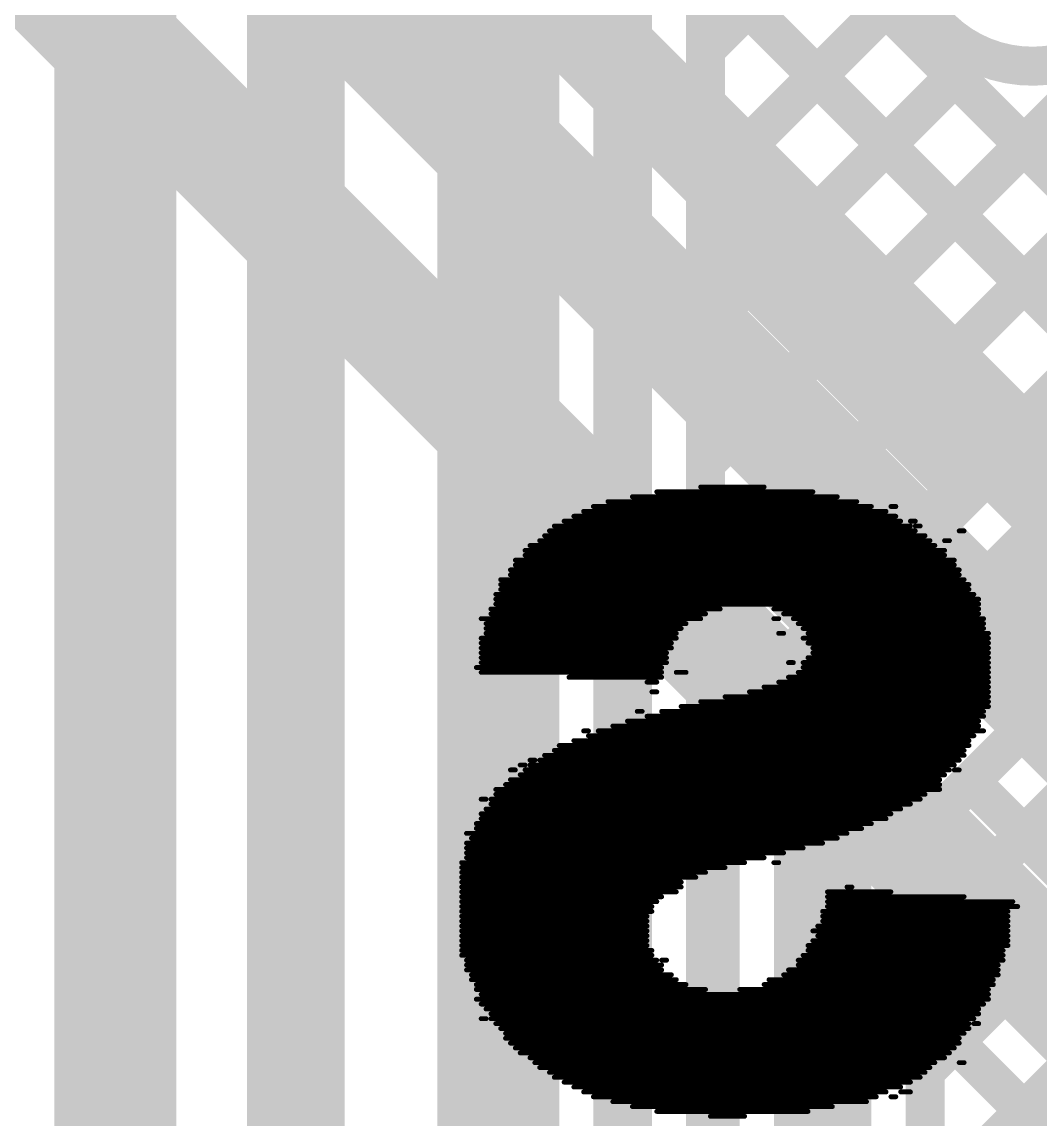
# Model space of a CAD drawing. Header units: millimetres. Extents: x 9.08 to 12.48, y 2.73 to 6.
# Drawn here: x 10.8679 to 11.0766, y 3.8874 to 4.1123 of the extents above; entities that cross this region are included whole.
import ezdxf

# ---------------------------------------------------------------- set-up
doc = ezdxf.new("R2010")
doc.units = ezdxf.units.MM
doc.header["$MEASUREMENT"] = 0
for name, color, linetype in [('BottomLayer', 5, 'Continuous'), ('BottomOverlay', 54, 'Continuous'), ('TopLayer', 1, 'Continuous')]:
    doc.layers.add(name, color=color, linetype=linetype)

msp = doc.modelspace()

# ---------------------------------------------------------------- linework, layer by layer
at = {"layer": 'BottomLayer'}
for points, const_width in [([(10.9655, 3.6885), (10.9655, 4.6615)], 0.025), ([(10.991, 3.69766), (10.991, 4.576)], 0.012), ([(11.008, 3.9935), (11.3395, 4.325)], 0.008), ([(11.008, 4.02178), (11.30772, 4.32151)], 0.008), ([(10.924, 3.549), (10.924, 4.303)], 0.02), ([(11.008, 3.96522), (11.3395, 4.29672)], 0.008), ([(10.887, 3.461), (10.887, 4.282)], 0.025), ([(11.008, 3.87681), (11.008, 4.1673)], 0.008), ([(11.008, 4.15237), (11.12469, 4.03568)], 0.008), ([(11.008, 4.10664), (11.03833, 4.13697)], 0.008), ([(11.008, 4.12409), (11.10009, 4.032)], 0.008), ([(11.008, 4.07835), (11.05004, 4.12039)], 0.008), ([(11.05745, 3.87324), (11.2945, 4.11029)], 0.008), ([(11.008, 4.05007), (11.06369, 4.10576)], 0.008), ([(11.008, 4.0958), (11.07534, 4.02846)], 0.008), ([(11.008, 4.06752), (11.06091, 4.01461)], 0.008), ([(11.008, 4.03923), (11.04677, 4.00047)], 0.008), ([(11.01719, 3.97088), (11.07212, 4.02581)], 0.008), ([(11.032, 3.956), (11.087, 4.011)], 0.02), ([(11.008, 4.01095), (11.03263, 3.98632)], 0.008), ([(11.053, 3.92536), (11.11764, 3.99)], 0.008), ([(11.053, 3.9473), (11.0957, 3.99)], 0.008), ([(11.053, 3.89708), (11.14081, 3.98489)], 0.008), ([(11.008, 3.98267), (11.01848, 3.97218)], 0.008), ([(11.07647, 3.97077), (11.4025, 3.64473)], 0.008), ([(11.032, 3.865), (11.032, 3.956)], 0.02), ([(11.06232, 3.95663), (11.4025, 3.61645)], 0.008), ([(11.008, 3.95438), (11.011, 3.95138)], 0.008), ([(11.011, 3.88157), (11.011, 3.956)], 0.008), ([(11.053, 3.88157), (11.053, 3.9473)], 0.008), ([(11.008, 3.93693), (11.011, 3.93993)], 0.008), ([(11.053, 3.93767), (11.4025, 3.58817)], 0.008), ([(11.008, 3.9261), (11.011, 3.9231)], 0.008), ([(11.008, 3.90865), (11.011, 3.91165)], 0.008), ([(11.053, 3.90938), (11.4025, 3.55988)], 0.008), ([(11.008, 3.89781), (11.011, 3.89481)], 0.008)]:
    msp.add_lwpolyline(points, dxfattribs=dict(at, const_width=const_width))
at = {"layer": 'BottomLayer', "const_width": 0.008}
for points in [[(11.10175, 4.13, -0.94293), (11.04844, 4.12687)], [(11.07212, 4.02581, -0.199534), (11.087, 4.032)], [(11.07215, 4.02585, -0.198912), (11.087, 4.032)], [(11.011, 3.956, -0.199534), (11.01719, 3.97088)], [(11.011, 3.956, -0.198912), (11.01715, 3.97085)]]:
    msp.add_lwpolyline(points, format="xyb", dxfattribs=at)
at = {"layer": 'BottomLayer'}
for points, const_width in [([(11.006, 4.10664, 1), (11.01, 4.10664, 1)], 0.004), ([(11.06169, 4.10576, 1), (11.06569, 4.10576, 1)], 0.004), ([(11.006, 4.0958, 1), (11.01, 4.0958, 1)], 0.004), ([(11.006, 4.07835, 1), (11.01, 4.07835, 1)], 0.004), ([(11.006, 4.06752, 1), (11.01, 4.06752, 1)], 0.004), ([(11.006, 4.05007, 1), (11.01, 4.05007, 1)], 0.004), ([(11.006, 4.03923, 1), (11.01, 4.03923, 1)], 0.004), ([(11.07334, 4.02846, 1), (11.07734, 4.02846, 1)], 0.004), ([(11.07012, 4.02581, 1), (11.07412, 4.02581, 1)], 0.004), ([(11.07012, 4.02581, 1), (11.07412, 4.02581, 1)], 0.004), ([(11.07015, 4.02585, 1), (11.07415, 4.02585, 1)], 0.004), ([(11.006, 4.02178, 1), (11.01, 4.02178, 1)], 0.004), ([(11.05891, 4.01461, 1), (11.06291, 4.01461, 1)], 0.004), ([(11.006, 4.01095, 1), (11.01, 4.01095, 1)], 0.004), ([(11.04477, 4.00047, 1), (11.04877, 4.00047, 1)], 0.004), ([(11.006, 3.9935, 1), (11.01, 3.9935, 1)], 0.004), ([(11.03063, 3.98632, 1), (11.03463, 3.98632, 1)], 0.004), ([(11.006, 3.98267, 1), (11.01, 3.98267, 1)], 0.004), ([(11.01515, 3.97085, 1), (11.01915, 3.97085, 1)], 0.004), ([(11.01519, 3.97088, 1), (11.01919, 3.97088, 1)], 0.004), ([(11.01519, 3.97088, 1), (11.01919, 3.97088, 1)], 0.004), ([(11.01648, 3.97218, 1), (11.02048, 3.97218, 1)], 0.004), ([(11.07447, 3.97077, 1), (11.07847, 3.97077, 1)], 0.004), ([(11.006, 3.96522, 1), (11.01, 3.96522, 1)], 0.004), ([(11.027, 3.956, 1), (11.037, 3.956, 1)], 0.01), ([(11.027, 3.956, 1), (11.037, 3.956, 1)], 0.01), ([(11.06032, 3.95663, 1), (11.06432, 3.95663, 1)], 0.004), ([(11.006, 3.95438, 1), (11.01, 3.95438, 1)], 0.004), ([(11.009, 3.956, 1), (11.013, 3.956, 1)], 0.004), ([(11.009, 3.956, 1), (11.013, 3.956, 1)], 0.004), ([(11.009, 3.956, 1), (11.013, 3.956, 1)], 0.004), ([(11.009, 3.95138, 1), (11.013, 3.95138, 1)], 0.004), ([(11.051, 3.9473, 1), (11.055, 3.9473, 1)], 0.004), ([(11.051, 3.9473, 1), (11.055, 3.9473, 1)], 0.004), ([(11.009, 3.93993, 1), (11.013, 3.93993, 1)], 0.004), ([(11.006, 3.93693, 1), (11.01, 3.93693, 1)], 0.004), ([(11.051, 3.93767, 1), (11.055, 3.93767, 1)], 0.004), ([(11.006, 3.9261, 1), (11.01, 3.9261, 1)], 0.004), ([(11.051, 3.92536, 1), (11.055, 3.92536, 1)], 0.004), ([(11.009, 3.9231, 1), (11.013, 3.9231, 1)], 0.004), ([(11.009, 3.91165, 1), (11.013, 3.91165, 1)], 0.004), ([(11.051, 3.90938, 1), (11.055, 3.90938, 1)], 0.004), ([(11.006, 3.90865, 1), (11.01, 3.90865, 1)], 0.004), ([(11.006, 3.89781, 1), (11.01, 3.89781, 1)], 0.004), ([(11.051, 3.89708, 1), (11.055, 3.89708, 1)], 0.004), ([(11.009, 3.89481, 1), (11.013, 3.89481, 1)], 0.004)]:
    msp.add_lwpolyline(points, format="xyb", close=True, dxfattribs=dict(at, const_width=const_width))
at = {"layer": 'BottomOverlay', "const_width": 0.001}
for points in [[(11.007, 4.017), (11.02, 4.017)], [(10.988, 4.014), (11.039, 4.014)], [(10.993, 4.015), (11.035, 4.015)], [(10.998, 4.016), (11.03, 4.016)], [(10.983, 4.012), (11.045, 4.012)], [(10.985, 4.013), (11.042, 4.013)], [(11.046, 4.013), (11.047, 4.013)], [(10.979, 4.01), (11.048, 4.01)], [(10.981, 4.011), (11.047, 4.011)], [(11.05, 4.01), (11.051, 4.01)], [(10.976, 4.008), (11.051, 4.008)], [(10.977, 4.009), (11.05, 4.009)], [(11.051, 4.009), (11.052, 4.009)], [(11.06, 4.008), (11.061, 4.008)], [(10.972, 4.005), (11.055, 4.005)], [(10.974, 4.006), (11.054, 4.006)], [(10.975, 4.007), (11.053, 4.007)], [(11.057, 4.006), (11.058, 4.006)], [(10.971, 4.004), (11.057, 4.004)], [(10.971, 4.003), (11.057, 4.003)], [(10.969, 4.002), (11.059, 4.002)], [(10.969, 4.001), (11.059, 4.001)], [(10.968, 4), (11.06, 4)], [(10.968, 3.999), (11.06, 3.999)], [(10.966, 3.998), (11.061, 3.998)], [(10.966, 3.997), (11.062, 3.997)], [(10.966, 3.996), (11.062, 3.996)], [(10.965, 3.995), (11.063, 3.995)], [(10.965, 3.994), (11.064, 3.994)], [(10.964, 3.992), (11.011, 3.992)], [(10.965, 3.993), (11.064, 3.993)], [(11.022, 3.992), (11.064, 3.992)], [(10.962, 3.99), (11.007, 3.99)], [(10.964, 3.991), (11.008, 3.991)], [(11.022, 3.99), (11.023, 3.99)], [(11.024, 3.991), (11.064, 3.991)], [(11.026, 3.99), (11.065, 3.99)], [(10.963, 3.989), (11.004, 3.989)], [(10.963, 3.988), (11.003, 3.988)], [(10.963, 3.987), (11.002, 3.987)], [(11.023, 3.987), (11.024, 3.987)], [(11.027, 3.989), (11.065, 3.989)], [(11.028, 3.988), (11.065, 3.988)], [(11.029, 3.987), (11.066, 3.987)], [(10.962, 3.986), (11.002, 3.986)], [(10.962, 3.985), (11.001, 3.985)], [(11.028, 3.986), (11.066, 3.986)], [(11.029, 3.985), (11.066, 3.985)], [(10.962, 3.984), (11.001, 3.984)], [(10.962, 3.983), (11, 3.983)], [(11.03, 3.984), (11.066, 3.984)], [(11.03, 3.983), (11.066, 3.983)], [(10.962, 3.982), (11, 3.982)], [(10.962, 3.981), (11, 3.981)], [(11.025, 3.981), (11.026, 3.981)], [(11.028, 3.981), (11.066, 3.981)], [(11.029, 3.982), (11.066, 3.982)], [(10.961, 3.98), (10.999, 3.98)], [(10.962, 3.979), (10.999, 3.979)], [(10.98, 3.978), (10.999, 3.978)], [(11.002, 3.979), (11.004, 3.979)], [(11.025, 3.978), (11.066, 3.978)], [(11.027, 3.979), (11.066, 3.979)], [(11.028, 3.98), (11.066, 3.98)], [(10.996, 3.977), (10.998, 3.977)], [(11.02, 3.976), (11.066, 3.976)], [(11.023, 3.977), (11.066, 3.977)], [(10.997, 3.975), (10.998, 3.975)], [(11.012, 3.974), (11.066, 3.974)], [(11.017, 3.975), (11.066, 3.975)], [(11.003, 3.972), (11.066, 3.972)], [(11.007, 3.973), (11.066, 3.973)], [(10.992, 3.969), (11.064, 3.969)], [(10.994, 3.971), (10.995, 3.971)], [(10.996, 3.97), (11.065, 3.97)], [(10.999, 3.971), (11.065, 3.971)], [(10.983, 3.967), (10.984, 3.967)], [(10.986, 3.967), (11.065, 3.967)], [(10.989, 3.968), (11.064, 3.968)], [(10.981, 3.965), (11.062, 3.965)], [(10.984, 3.966), (11.063, 3.966)], [(10.977, 3.963), (11.061, 3.963)], [(10.978, 3.964), (11.062, 3.964)], [(10.97, 3.96), (10.971, 3.96)], [(10.972, 3.961), (10.973, 3.961)], [(10.972, 3.96), (11.059, 3.96)], [(10.974, 3.961), (11.06, 3.961)], [(10.975, 3.962), (11.061, 3.962)], [(10.968, 3.959), (10.969, 3.959)], [(10.97, 3.958), (11.057, 3.958)], [(10.971, 3.959), (11.058, 3.959)], [(11.059, 3.959), (11.06, 3.959)], [(10.967, 3.956), (11.056, 3.956)], [(10.968, 3.957), (11.056, 3.957)], [(10.965, 3.955), (11.056, 3.955)], [(10.965, 3.954), (11.053, 3.954)], [(10.962, 3.953), (10.963, 3.953)], [(10.963, 3.951), (11.048, 3.951)], [(10.964, 3.953), (11.052, 3.953)], [(10.964, 3.952), (11.05, 3.952)], [(10.962, 3.95), (11.046, 3.95)], [(10.962, 3.949), (11.045, 3.949)], [(10.961, 3.948), (11.042, 3.948)], [(10.961, 3.947), (11.04, 3.947)], [(10.959, 3.946), (11.037, 3.946)], [(10.96, 3.945), (11.035, 3.945)], [(10.959, 3.944), (11.032, 3.944)], [(10.959, 3.943), (11.028, 3.943)], [(10.959, 3.942), (11.024, 3.942)], [(10.958, 3.94), (11.016, 3.94)], [(10.959, 3.941), (11.02, 3.941)], [(11.022, 3.94), (11.023, 3.94)], [(10.958, 3.939), (11.012, 3.939)], [(10.958, 3.938), (11.008, 3.938)], [(10.958, 3.937), (11.006, 3.937)], [(10.958, 3.936), (11.003, 3.936)], [(10.958, 3.935), (11.003, 3.935)], [(10.958, 3.934), (11.002, 3.934)], [(10.958, 3.933), (10.999, 3.933)], [(11.033, 3.934), (11.046, 3.934)], [(11.033, 3.933), (11.061, 3.933)], [(11.037, 3.935), (11.038, 3.935)], [(10.958, 3.932), (10.998, 3.932)], [(10.958, 3.931), (10.997, 3.931)], [(11.033, 3.932), (11.071, 3.932)], [(11.033, 3.931), (11.072, 3.931)], [(10.958, 3.93), (10.997, 3.93)], [(10.958, 3.929), (10.996, 3.929)], [(11.032, 3.93), (11.07, 3.93)], [(11.032, 3.929), (11.07, 3.929)], [(10.958, 3.928), (10.996, 3.928)], [(10.958, 3.927), (10.996, 3.927)], [(11.031, 3.927), (11.07, 3.927)], [(11.032, 3.928), (11.07, 3.928)], [(10.958, 3.926), (10.996, 3.926)], [(10.958, 3.925), (10.996, 3.925)], [(10.958, 3.924), (10.996, 3.924)], [(11.03, 3.926), (11.07, 3.926)], [(11.03, 3.924), (11.07, 3.924)], [(11.031, 3.925), (11.07, 3.925)], [(10.958, 3.923), (10.996, 3.923)], [(10.958, 3.922), (10.997, 3.922)], [(11.029, 3.923), (11.07, 3.923)], [(11.029, 3.922), (11.069, 3.922)], [(10.958, 3.921), (10.997, 3.921)], [(10.959, 3.92), (10.998, 3.92)], [(10.999, 3.92), (11, 3.92)], [(11.027, 3.92), (11.069, 3.92)], [(11.028, 3.921), (11.069, 3.921)], [(10.959, 3.919), (10.999, 3.919)], [(10.959, 3.918), (10.999, 3.918)], [(11.025, 3.918), (11.068, 3.918)], [(11.027, 3.919), (11.068, 3.919)], [(10.96, 3.917), (11.001, 3.917)], [(10.96, 3.916), (11.002, 3.916)], [(10.961, 3.915), (11.004, 3.915)], [(11.02, 3.915), (11.067, 3.915)], [(11.021, 3.916), (11.067, 3.916)], [(11.024, 3.917), (11.068, 3.917)], [(10.961, 3.914), (11.008, 3.914)], [(10.962, 3.913), (11.066, 3.913)], [(11.015, 3.914), (11.066, 3.914)], [(10.961, 3.912), (11.066, 3.912)], [(10.962, 3.911), (11.065, 3.911)], [(10.963, 3.91), (11.064, 3.91)], [(10.964, 3.909), (11.064, 3.909)], [(10.962, 3.908), (10.963, 3.908)], [(10.964, 3.908), (11.063, 3.908)], [(10.965, 3.907), (11.062, 3.907)], [(10.966, 3.906), (11.062, 3.906)], [(11.063, 3.907), (11.064, 3.907)], [(10.967, 3.905), (11.061, 3.905)], [(10.967, 3.904), (11.06, 3.904)], [(10.968, 3.903), (11.06, 3.903)], [(10.969, 3.902), (11.059, 3.902)], [(10.97, 3.901), (11.058, 3.901)], [(10.972, 3.9), (11.057, 3.9)], [(10.973, 3.899), (11.055, 3.899)], [(10.974, 3.898), (11.054, 3.898)], [(10.976, 3.897), (11.053, 3.897)], [(11.06, 3.899), (11.061, 3.899)], [(10.977, 3.896), (11.052, 3.896)], [(10.979, 3.895), (11.05, 3.895)], [(10.981, 3.894), (11.048, 3.894)], [(10.983, 3.893), (11.045, 3.893)], [(11.048, 3.893), (11.05, 3.893)], [(10.985, 3.892), (11.043, 3.892)], [(10.989, 3.891), (11.041, 3.891)], [(11.046, 3.892), (11.047, 3.892)], [(10.993, 3.89), (11.034, 3.89)], [(10.998, 3.889), (11.029, 3.889)], [(11.009, 3.888), (11.016, 3.888)]]:
    msp.add_lwpolyline(points, dxfattribs=at)
at = {"layer": 'BottomOverlay', "const_width": 0.0005}
for points in [[(11.00675, 4.017, 1), (11.00725, 4.017, 1)], [(11.01975, 4.017, 1), (11.02025, 4.017, 1)], [(10.98775, 4.014, 1), (10.98825, 4.014, 1)], [(10.99275, 4.015, 1), (10.99325, 4.015, 1)], [(10.99775, 4.016, 1), (10.99825, 4.016, 1)], [(11.02975, 4.016, 1), (11.03025, 4.016, 1)], [(11.03475, 4.015, 1), (11.03525, 4.015, 1)], [(11.03875, 4.014, 1), (11.03925, 4.014, 1)], [(10.98275, 4.012, 1), (10.98325, 4.012, 1)], [(10.98475, 4.013, 1), (10.98525, 4.013, 1)], [(11.04175, 4.013, 1), (11.04225, 4.013, 1)], [(11.04475, 4.012, 1), (11.04525, 4.012, 1)], [(11.04575, 4.013, 1), (11.04625, 4.013, 1)], [(11.04675, 4.013, 1), (11.04725, 4.013, 1)], [(10.97875, 4.01, 1), (10.97925, 4.01, 1)], [(10.98075, 4.011, 1), (10.98125, 4.011, 1)], [(11.04675, 4.011, 1), (11.04725, 4.011, 1)], [(11.04775, 4.01, 1), (11.04825, 4.01, 1)], [(11.04975, 4.01, 1), (11.05025, 4.01, 1)], [(11.05075, 4.01, 1), (11.05125, 4.01, 1)], [(10.97575, 4.008, 1), (10.97625, 4.008, 1)], [(10.97675, 4.009, 1), (10.97725, 4.009, 1)], [(11.04975, 4.009, 1), (11.05025, 4.009, 1)], [(11.05075, 4.009, 1), (11.05125, 4.009, 1)], [(11.05075, 4.008, 1), (11.05125, 4.008, 1)], [(11.05175, 4.009, 1), (11.05225, 4.009, 1)], [(11.05975, 4.008, 1), (11.06025, 4.008, 1)], [(11.06075, 4.008, 1), (11.06125, 4.008, 1)], [(10.97175, 4.005, 1), (10.97225, 4.005, 1)], [(10.97375, 4.006, 1), (10.97425, 4.006, 1)], [(10.97475, 4.007, 1), (10.97525, 4.007, 1)], [(11.05275, 4.007, 1), (11.05325, 4.007, 1)], [(11.05375, 4.006, 1), (11.05425, 4.006, 1)], [(11.05475, 4.005, 1), (11.05525, 4.005, 1)], [(11.05675, 4.006, 1), (11.05725, 4.006, 1)], [(11.05775, 4.006, 1), (11.05825, 4.006, 1)], [(10.97075, 4.004, 1), (10.97125, 4.004, 1)], [(10.97075, 4.003, 1), (10.97125, 4.003, 1)], [(11.05675, 4.004, 1), (11.05725, 4.004, 1)], [(11.05675, 4.003, 1), (11.05725, 4.003, 1)], [(10.96875, 4.002, 1), (10.96925, 4.002, 1)], [(10.96875, 4.001, 1), (10.96925, 4.001, 1)], [(11.05875, 4.002, 1), (11.05925, 4.002, 1)], [(11.05875, 4.001, 1), (11.05925, 4.001, 1)], [(10.96775, 4, 1), (10.96825, 4, 1)], [(10.96775, 3.999, 1), (10.96825, 3.999, 1)], [(11.05975, 4, 1), (11.06025, 4, 1)], [(11.05975, 3.999, 1), (11.06025, 3.999, 1)], [(10.96575, 3.998, 1), (10.96625, 3.998, 1)], [(10.96575, 3.997, 1), (10.96625, 3.997, 1)], [(10.96575, 3.996, 1), (10.96625, 3.996, 1)], [(11.06075, 3.998, 1), (11.06125, 3.998, 1)], [(11.06175, 3.997, 1), (11.06225, 3.997, 1)], [(11.06175, 3.996, 1), (11.06225, 3.996, 1)], [(10.96475, 3.995, 1), (10.96525, 3.995, 1)], [(10.96475, 3.994, 1), (10.96525, 3.994, 1)], [(11.06275, 3.995, 1), (11.06325, 3.995, 1)], [(11.06375, 3.994, 1), (11.06425, 3.994, 1)], [(10.96375, 3.992, 1), (10.96425, 3.992, 1)], [(10.96475, 3.993, 1), (10.96525, 3.993, 1)], [(11.01075, 3.992, 1), (11.01125, 3.992, 1)], [(11.02175, 3.992, 1), (11.02225, 3.992, 1)], [(11.06375, 3.993, 1), (11.06425, 3.993, 1)], [(11.06375, 3.992, 1), (11.06425, 3.992, 1)], [(10.96175, 3.99, 1), (10.96225, 3.99, 1)], [(10.96375, 3.991, 1), (10.96425, 3.991, 1)], [(11.00675, 3.99, 1), (11.00725, 3.99, 1)], [(11.00775, 3.991, 1), (11.00825, 3.991, 1)], [(11.02175, 3.99, 1), (11.02225, 3.99, 1)], [(11.02275, 3.99, 1), (11.02325, 3.99, 1)], [(11.02375, 3.991, 1), (11.02425, 3.991, 1)], [(11.02575, 3.99, 1), (11.02625, 3.99, 1)], [(11.06375, 3.991, 1), (11.06425, 3.991, 1)], [(11.06475, 3.99, 1), (11.06525, 3.99, 1)], [(10.96275, 3.989, 1), (10.96325, 3.989, 1)], [(10.96275, 3.988, 1), (10.96325, 3.988, 1)], [(10.96275, 3.987, 1), (10.96325, 3.987, 1)], [(11.00175, 3.987, 1), (11.00225, 3.987, 1)], [(11.00275, 3.988, 1), (11.00325, 3.988, 1)], [(11.00375, 3.989, 1), (11.00425, 3.989, 1)], [(11.02275, 3.987, 1), (11.02325, 3.987, 1)], [(11.02375, 3.987, 1), (11.02425, 3.987, 1)], [(11.02675, 3.989, 1), (11.02725, 3.989, 1)], [(11.02775, 3.988, 1), (11.02825, 3.988, 1)], [(11.02875, 3.987, 1), (11.02925, 3.987, 1)], [(11.06475, 3.989, 1), (11.06525, 3.989, 1)], [(11.06475, 3.988, 1), (11.06525, 3.988, 1)], [(11.06575, 3.987, 1), (11.06625, 3.987, 1)], [(10.96175, 3.986, 1), (10.96225, 3.986, 1)], [(10.96175, 3.985, 1), (10.96225, 3.985, 1)], [(11.00075, 3.985, 1), (11.00125, 3.985, 1)], [(11.00175, 3.986, 1), (11.00225, 3.986, 1)], [(11.02775, 3.986, 1), (11.02825, 3.986, 1)], [(11.02875, 3.985, 1), (11.02925, 3.985, 1)], [(11.06575, 3.986, 1), (11.06625, 3.986, 1)], [(11.06575, 3.985, 1), (11.06625, 3.985, 1)], [(10.96175, 3.984, 1), (10.96225, 3.984, 1)], [(10.96175, 3.983, 1), (10.96225, 3.983, 1)], [(10.99975, 3.983, 1), (11.00025, 3.983, 1)], [(11.00075, 3.984, 1), (11.00125, 3.984, 1)], [(11.02975, 3.984, 1), (11.03025, 3.984, 1)], [(11.02975, 3.983, 1), (11.03025, 3.983, 1)], [(11.06575, 3.984, 1), (11.06625, 3.984, 1)], [(11.06575, 3.983, 1), (11.06625, 3.983, 1)], [(10.96175, 3.982, 1), (10.96225, 3.982, 1)], [(10.96175, 3.981, 1), (10.96225, 3.981, 1)], [(10.99975, 3.982, 1), (11.00025, 3.982, 1)], [(10.99975, 3.981, 1), (11.00025, 3.981, 1)], [(11.02475, 3.981, 1), (11.02525, 3.981, 1)], [(11.02575, 3.981, 1), (11.02625, 3.981, 1)], [(11.02775, 3.981, 1), (11.02825, 3.981, 1)], [(11.02875, 3.982, 1), (11.02925, 3.982, 1)], [(11.06575, 3.982, 1), (11.06625, 3.982, 1)], [(11.06575, 3.981, 1), (11.06625, 3.981, 1)], [(10.96075, 3.98, 1), (10.96125, 3.98, 1)], [(10.96175, 3.979, 1), (10.96225, 3.979, 1)], [(10.97975, 3.978, 1), (10.98025, 3.978, 1)], [(10.99875, 3.98, 1), (10.99925, 3.98, 1)], [(10.99875, 3.979, 1), (10.99925, 3.979, 1)], [(10.99875, 3.978, 1), (10.99925, 3.978, 1)], [(11.00175, 3.979, 1), (11.00225, 3.979, 1)], [(11.00375, 3.979, 1), (11.00425, 3.979, 1)], [(11.02475, 3.978, 1), (11.02525, 3.978, 1)], [(11.02675, 3.979, 1), (11.02725, 3.979, 1)], [(11.02775, 3.98, 1), (11.02825, 3.98, 1)], [(11.06575, 3.98, 1), (11.06625, 3.98, 1)], [(11.06575, 3.979, 1), (11.06625, 3.979, 1)], [(11.06575, 3.978, 1), (11.06625, 3.978, 1)], [(10.99575, 3.977, 1), (10.99625, 3.977, 1)], [(10.99775, 3.977, 1), (10.99825, 3.977, 1)], [(11.01975, 3.976, 1), (11.02025, 3.976, 1)], [(11.02275, 3.977, 1), (11.02325, 3.977, 1)], [(11.06575, 3.977, 1), (11.06625, 3.977, 1)], [(11.06575, 3.976, 1), (11.06625, 3.976, 1)], [(10.99675, 3.975, 1), (10.99725, 3.975, 1)], [(10.99775, 3.975, 1), (10.99825, 3.975, 1)], [(11.01175, 3.974, 1), (11.01225, 3.974, 1)], [(11.01675, 3.975, 1), (11.01725, 3.975, 1)], [(11.06575, 3.975, 1), (11.06625, 3.975, 1)], [(11.06575, 3.974, 1), (11.06625, 3.974, 1)], [(11.00275, 3.972, 1), (11.00325, 3.972, 1)], [(11.00675, 3.973, 1), (11.00725, 3.973, 1)], [(11.06575, 3.973, 1), (11.06625, 3.973, 1)], [(11.06575, 3.972, 1), (11.06625, 3.972, 1)], [(10.99175, 3.969, 1), (10.99225, 3.969, 1)], [(10.99375, 3.971, 1), (10.99425, 3.971, 1)], [(10.99475, 3.971, 1), (10.99525, 3.971, 1)], [(10.99575, 3.97, 1), (10.99625, 3.97, 1)], [(10.99875, 3.971, 1), (10.99925, 3.971, 1)], [(11.06375, 3.969, 1), (11.06425, 3.969, 1)], [(11.06475, 3.971, 1), (11.06525, 3.971, 1)], [(11.06475, 3.97, 1), (11.06525, 3.97, 1)], [(10.98275, 3.967, 1), (10.98325, 3.967, 1)], [(10.98375, 3.967, 1), (10.98425, 3.967, 1)], [(10.98575, 3.967, 1), (10.98625, 3.967, 1)], [(10.98875, 3.968, 1), (10.98925, 3.968, 1)], [(11.06375, 3.968, 1), (11.06425, 3.968, 1)], [(11.06475, 3.967, 1), (11.06525, 3.967, 1)], [(10.98075, 3.965, 1), (10.98125, 3.965, 1)], [(10.98375, 3.966, 1), (10.98425, 3.966, 1)], [(11.06175, 3.965, 1), (11.06225, 3.965, 1)], [(11.06275, 3.966, 1), (11.06325, 3.966, 1)], [(10.97675, 3.963, 1), (10.97725, 3.963, 1)], [(10.97775, 3.964, 1), (10.97825, 3.964, 1)], [(11.06075, 3.963, 1), (11.06125, 3.963, 1)], [(11.06175, 3.964, 1), (11.06225, 3.964, 1)], [(10.96975, 3.96, 1), (10.97025, 3.96, 1)], [(10.97075, 3.96, 1), (10.97125, 3.96, 1)], [(10.97175, 3.961, 1), (10.97225, 3.961, 1)], [(10.97175, 3.96, 1), (10.97225, 3.96, 1)], [(10.97275, 3.961, 1), (10.97325, 3.961, 1)], [(10.97375, 3.961, 1), (10.97425, 3.961, 1)], [(10.97475, 3.962, 1), (10.97525, 3.962, 1)], [(11.05875, 3.96, 1), (11.05925, 3.96, 1)], [(11.05975, 3.961, 1), (11.06025, 3.961, 1)], [(11.06075, 3.962, 1), (11.06125, 3.962, 1)], [(10.96775, 3.959, 1), (10.96825, 3.959, 1)], [(10.96875, 3.959, 1), (10.96925, 3.959, 1)], [(10.96975, 3.958, 1), (10.97025, 3.958, 1)], [(10.97075, 3.959, 1), (10.97125, 3.959, 1)], [(11.05675, 3.958, 1), (11.05725, 3.958, 1)], [(11.05775, 3.959, 1), (11.05825, 3.959, 1)], [(11.05875, 3.959, 1), (11.05925, 3.959, 1)], [(11.05975, 3.959, 1), (11.06025, 3.959, 1)], [(10.96675, 3.956, 1), (10.96725, 3.956, 1)], [(10.96775, 3.957, 1), (10.96825, 3.957, 1)], [(11.05575, 3.957, 1), (11.05625, 3.957, 1)], [(11.05575, 3.956, 1), (11.05625, 3.956, 1)], [(10.96475, 3.955, 1), (10.96525, 3.955, 1)], [(10.96475, 3.954, 1), (10.96525, 3.954, 1)], [(11.05275, 3.954, 1), (11.05325, 3.954, 1)], [(11.05575, 3.955, 1), (11.05625, 3.955, 1)], [(10.96175, 3.953, 1), (10.96225, 3.953, 1)], [(10.96275, 3.953, 1), (10.96325, 3.953, 1)], [(10.96275, 3.951, 1), (10.96325, 3.951, 1)], [(10.96375, 3.953, 1), (10.96425, 3.953, 1)], [(10.96375, 3.952, 1), (10.96425, 3.952, 1)], [(11.04775, 3.951, 1), (11.04825, 3.951, 1)], [(11.04975, 3.952, 1), (11.05025, 3.952, 1)], [(11.05175, 3.953, 1), (11.05225, 3.953, 1)], [(10.96175, 3.95, 1), (10.96225, 3.95, 1)], [(10.96175, 3.949, 1), (10.96225, 3.949, 1)], [(11.04475, 3.949, 1), (11.04525, 3.949, 1)], [(11.04575, 3.95, 1), (11.04625, 3.95, 1)], [(10.96075, 3.948, 1), (10.96125, 3.948, 1)], [(10.96075, 3.947, 1), (10.96125, 3.947, 1)], [(11.03975, 3.947, 1), (11.04025, 3.947, 1)], [(11.04175, 3.948, 1), (11.04225, 3.948, 1)], [(10.95875, 3.946, 1), (10.95925, 3.946, 1)], [(10.95975, 3.945, 1), (10.96025, 3.945, 1)], [(11.03475, 3.945, 1), (11.03525, 3.945, 1)], [(11.03675, 3.946, 1), (11.03725, 3.946, 1)], [(10.95875, 3.944, 1), (10.95925, 3.944, 1)], [(10.95875, 3.943, 1), (10.95925, 3.943, 1)], [(10.95875, 3.942, 1), (10.95925, 3.942, 1)], [(11.02375, 3.942, 1), (11.02425, 3.942, 1)], [(11.02775, 3.943, 1), (11.02825, 3.943, 1)], [(11.03175, 3.944, 1), (11.03225, 3.944, 1)], [(10.95775, 3.94, 1), (10.95825, 3.94, 1)], [(10.95875, 3.941, 1), (10.95925, 3.941, 1)], [(11.01575, 3.94, 1), (11.01625, 3.94, 1)], [(11.01975, 3.941, 1), (11.02025, 3.941, 1)], [(11.02175, 3.94, 1), (11.02225, 3.94, 1)], [(11.02275, 3.94, 1), (11.02325, 3.94, 1)], [(10.95775, 3.939, 1), (10.95825, 3.939, 1)], [(10.95775, 3.938, 1), (10.95825, 3.938, 1)], [(11.00775, 3.938, 1), (11.00825, 3.938, 1)], [(11.01175, 3.939, 1), (11.01225, 3.939, 1)], [(10.95775, 3.937, 1), (10.95825, 3.937, 1)], [(10.95775, 3.936, 1), (10.95825, 3.936, 1)], [(11.00275, 3.936, 1), (11.00325, 3.936, 1)], [(11.00575, 3.937, 1), (11.00625, 3.937, 1)], [(10.95775, 3.935, 1), (10.95825, 3.935, 1)], [(10.95775, 3.934, 1), (10.95825, 3.934, 1)], [(10.95775, 3.933, 1), (10.95825, 3.933, 1)], [(10.99875, 3.933, 1), (10.99925, 3.933, 1)], [(11.00175, 3.934, 1), (11.00225, 3.934, 1)], [(11.00275, 3.935, 1), (11.00325, 3.935, 1)], [(11.03275, 3.934, 1), (11.03325, 3.934, 1)], [(11.03275, 3.933, 1), (11.03325, 3.933, 1)], [(11.03675, 3.935, 1), (11.03725, 3.935, 1)], [(11.03775, 3.935, 1), (11.03825, 3.935, 1)], [(11.04575, 3.934, 1), (11.04625, 3.934, 1)], [(11.06075, 3.933, 1), (11.06125, 3.933, 1)], [(10.95775, 3.932, 1), (10.95825, 3.932, 1)], [(10.95775, 3.931, 1), (10.95825, 3.931, 1)], [(10.99675, 3.931, 1), (10.99725, 3.931, 1)], [(10.99775, 3.932, 1), (10.99825, 3.932, 1)], [(11.03275, 3.932, 1), (11.03325, 3.932, 1)], [(11.03275, 3.931, 1), (11.03325, 3.931, 1)], [(11.07075, 3.932, 1), (11.07125, 3.932, 1)], [(11.07175, 3.931, 1), (11.07225, 3.931, 1)], [(10.95775, 3.93, 1), (10.95825, 3.93, 1)], [(10.95775, 3.929, 1), (10.95825, 3.929, 1)], [(10.99575, 3.929, 1), (10.99625, 3.929, 1)], [(10.99675, 3.93, 1), (10.99725, 3.93, 1)], [(11.03175, 3.93, 1), (11.03225, 3.93, 1)], [(11.03175, 3.929, 1), (11.03225, 3.929, 1)], [(11.06975, 3.93, 1), (11.07025, 3.93, 1)], [(11.06975, 3.929, 1), (11.07025, 3.929, 1)], [(10.95775, 3.928, 1), (10.95825, 3.928, 1)], [(10.95775, 3.927, 1), (10.95825, 3.927, 1)], [(10.99575, 3.928, 1), (10.99625, 3.928, 1)], [(10.99575, 3.927, 1), (10.99625, 3.927, 1)], [(11.03075, 3.927, 1), (11.03125, 3.927, 1)], [(11.03175, 3.928, 1), (11.03225, 3.928, 1)], [(11.06975, 3.928, 1), (11.07025, 3.928, 1)], [(11.06975, 3.927, 1), (11.07025, 3.927, 1)], [(10.95775, 3.926, 1), (10.95825, 3.926, 1)], [(10.95775, 3.925, 1), (10.95825, 3.925, 1)], [(10.95775, 3.924, 1), (10.95825, 3.924, 1)], [(10.99575, 3.926, 1), (10.99625, 3.926, 1)], [(10.99575, 3.925, 1), (10.99625, 3.925, 1)], [(10.99575, 3.924, 1), (10.99625, 3.924, 1)], [(11.02975, 3.926, 1), (11.03025, 3.926, 1)], [(11.02975, 3.924, 1), (11.03025, 3.924, 1)], [(11.03075, 3.925, 1), (11.03125, 3.925, 1)], [(11.06975, 3.926, 1), (11.07025, 3.926, 1)], [(11.06975, 3.925, 1), (11.07025, 3.925, 1)], [(11.06975, 3.924, 1), (11.07025, 3.924, 1)], [(10.95775, 3.923, 1), (10.95825, 3.923, 1)], [(10.95775, 3.922, 1), (10.95825, 3.922, 1)], [(10.99575, 3.923, 1), (10.99625, 3.923, 1)], [(10.99675, 3.922, 1), (10.99725, 3.922, 1)], [(11.02875, 3.923, 1), (11.02925, 3.923, 1)], [(11.02875, 3.922, 1), (11.02925, 3.922, 1)], [(11.06875, 3.922, 1), (11.06925, 3.922, 1)], [(11.06975, 3.923, 1), (11.07025, 3.923, 1)], [(10.95775, 3.921, 1), (10.95825, 3.921, 1)], [(10.95875, 3.92, 1), (10.95925, 3.92, 1)], [(10.99675, 3.921, 1), (10.99725, 3.921, 1)], [(10.99775, 3.92, 1), (10.99825, 3.92, 1)], [(10.99875, 3.92, 1), (10.99925, 3.92, 1)], [(10.99975, 3.92, 1), (11.00025, 3.92, 1)], [(11.02675, 3.92, 1), (11.02725, 3.92, 1)], [(11.02775, 3.921, 1), (11.02825, 3.921, 1)], [(11.06875, 3.921, 1), (11.06925, 3.921, 1)], [(11.06875, 3.92, 1), (11.06925, 3.92, 1)], [(10.95875, 3.919, 1), (10.95925, 3.919, 1)], [(10.95875, 3.918, 1), (10.95925, 3.918, 1)], [(10.99875, 3.919, 1), (10.99925, 3.919, 1)], [(10.99875, 3.918, 1), (10.99925, 3.918, 1)], [(11.02475, 3.918, 1), (11.02525, 3.918, 1)], [(11.02675, 3.919, 1), (11.02725, 3.919, 1)], [(11.06775, 3.919, 1), (11.06825, 3.919, 1)], [(11.06775, 3.918, 1), (11.06825, 3.918, 1)], [(10.95975, 3.917, 1), (10.96025, 3.917, 1)], [(10.95975, 3.916, 1), (10.96025, 3.916, 1)], [(10.96075, 3.915, 1), (10.96125, 3.915, 1)], [(11.00075, 3.917, 1), (11.00125, 3.917, 1)], [(11.00175, 3.916, 1), (11.00225, 3.916, 1)], [(11.00375, 3.915, 1), (11.00425, 3.915, 1)], [(11.01975, 3.915, 1), (11.02025, 3.915, 1)], [(11.02075, 3.916, 1), (11.02125, 3.916, 1)], [(11.02375, 3.917, 1), (11.02425, 3.917, 1)], [(11.06675, 3.916, 1), (11.06725, 3.916, 1)], [(11.06675, 3.915, 1), (11.06725, 3.915, 1)], [(11.06775, 3.917, 1), (11.06825, 3.917, 1)], [(10.96075, 3.914, 1), (10.96125, 3.914, 1)], [(10.96175, 3.913, 1), (10.96225, 3.913, 1)], [(11.00775, 3.914, 1), (11.00825, 3.914, 1)], [(11.01475, 3.914, 1), (11.01525, 3.914, 1)], [(11.06575, 3.914, 1), (11.06625, 3.914, 1)], [(11.06575, 3.913, 1), (11.06625, 3.913, 1)], [(10.96075, 3.912, 1), (10.96125, 3.912, 1)], [(10.96175, 3.911, 1), (10.96225, 3.911, 1)], [(11.06475, 3.911, 1), (11.06525, 3.911, 1)], [(11.06575, 3.912, 1), (11.06625, 3.912, 1)], [(10.96275, 3.91, 1), (10.96325, 3.91, 1)], [(10.96375, 3.909, 1), (10.96425, 3.909, 1)], [(11.06375, 3.91, 1), (11.06425, 3.91, 1)], [(11.06375, 3.909, 1), (11.06425, 3.909, 1)], [(10.96175, 3.908, 1), (10.96225, 3.908, 1)], [(10.96275, 3.908, 1), (10.96325, 3.908, 1)], [(10.96375, 3.908, 1), (10.96425, 3.908, 1)], [(10.96475, 3.907, 1), (10.96525, 3.907, 1)], [(10.96575, 3.906, 1), (10.96625, 3.906, 1)], [(11.06175, 3.907, 1), (11.06225, 3.907, 1)], [(11.06175, 3.906, 1), (11.06225, 3.906, 1)], [(11.06275, 3.908, 1), (11.06325, 3.908, 1)], [(11.06275, 3.907, 1), (11.06325, 3.907, 1)], [(11.06375, 3.907, 1), (11.06425, 3.907, 1)], [(10.96675, 3.905, 1), (10.96725, 3.905, 1)], [(10.96675, 3.904, 1), (10.96725, 3.904, 1)], [(11.05975, 3.904, 1), (11.06025, 3.904, 1)], [(11.06075, 3.905, 1), (11.06125, 3.905, 1)], [(10.96775, 3.903, 1), (10.96825, 3.903, 1)], [(10.96875, 3.902, 1), (10.96925, 3.902, 1)], [(11.05875, 3.902, 1), (11.05925, 3.902, 1)], [(11.05975, 3.903, 1), (11.06025, 3.903, 1)], [(10.96975, 3.901, 1), (10.97025, 3.901, 1)], [(10.97175, 3.9, 1), (10.97225, 3.9, 1)], [(11.05675, 3.9, 1), (11.05725, 3.9, 1)], [(11.05775, 3.901, 1), (11.05825, 3.901, 1)], [(10.97275, 3.899, 1), (10.97325, 3.899, 1)], [(10.97375, 3.898, 1), (10.97425, 3.898, 1)], [(10.97575, 3.897, 1), (10.97625, 3.897, 1)], [(11.05275, 3.897, 1), (11.05325, 3.897, 1)], [(11.05375, 3.898, 1), (11.05425, 3.898, 1)], [(11.05475, 3.899, 1), (11.05525, 3.899, 1)], [(11.05975, 3.899, 1), (11.06025, 3.899, 1)], [(11.06075, 3.899, 1), (11.06125, 3.899, 1)], [(10.97675, 3.896, 1), (10.97725, 3.896, 1)], [(10.97875, 3.895, 1), (10.97925, 3.895, 1)], [(11.04975, 3.895, 1), (11.05025, 3.895, 1)], [(11.05175, 3.896, 1), (11.05225, 3.896, 1)], [(10.98075, 3.894, 1), (10.98125, 3.894, 1)], [(10.98275, 3.893, 1), (10.98325, 3.893, 1)], [(11.04475, 3.893, 1), (11.04525, 3.893, 1)], [(11.04775, 3.894, 1), (11.04825, 3.894, 1)], [(11.04775, 3.893, 1), (11.04825, 3.893, 1)], [(11.04975, 3.893, 1), (11.05025, 3.893, 1)], [(10.98475, 3.892, 1), (10.98525, 3.892, 1)], [(10.98875, 3.891, 1), (10.98925, 3.891, 1)], [(11.04075, 3.891, 1), (11.04125, 3.891, 1)], [(11.04275, 3.892, 1), (11.04325, 3.892, 1)], [(11.04575, 3.892, 1), (11.04625, 3.892, 1)], [(11.04675, 3.892, 1), (11.04725, 3.892, 1)], [(10.99275, 3.89, 1), (10.99325, 3.89, 1)], [(10.99775, 3.889, 1), (10.99825, 3.889, 1)], [(11.00875, 3.888, 1), (11.00925, 3.888, 1)], [(11.01575, 3.888, 1), (11.01625, 3.888, 1)], [(11.02875, 3.889, 1), (11.02925, 3.889, 1)], [(11.03375, 3.89, 1), (11.03425, 3.89, 1)]]:
    msp.add_lwpolyline(points, format="xyb", close=True, dxfattribs=at)
at = {"layer": 'TopLayer'}
for points, const_width in [([(10.929, 4.16472), (11.08272, 4.011)], 0.02), ([(10.892, 4.16), (11.285, 3.767)], 0.025), ([(10.855, 4.14), (11.297, 3.698)], 0.025), ([(11.08272, 4.011), (11.135, 4.011)], 0.02)]:
    msp.add_lwpolyline(points, dxfattribs=dict(at, const_width=const_width))
at = {"layer": 'TopLayer', "const_width": 0.01}
msp.add_lwpolyline([(11.07772, 4.011, 1), (11.08772, 4.011, 1)], format="xyb", close=True, dxfattribs=at)
msp.add_lwpolyline([(11.07772, 4.011, 1), (11.08772, 4.011, 1)], format="xyb", close=True, dxfattribs=at)

doc.saveas('drawing.dxf')
